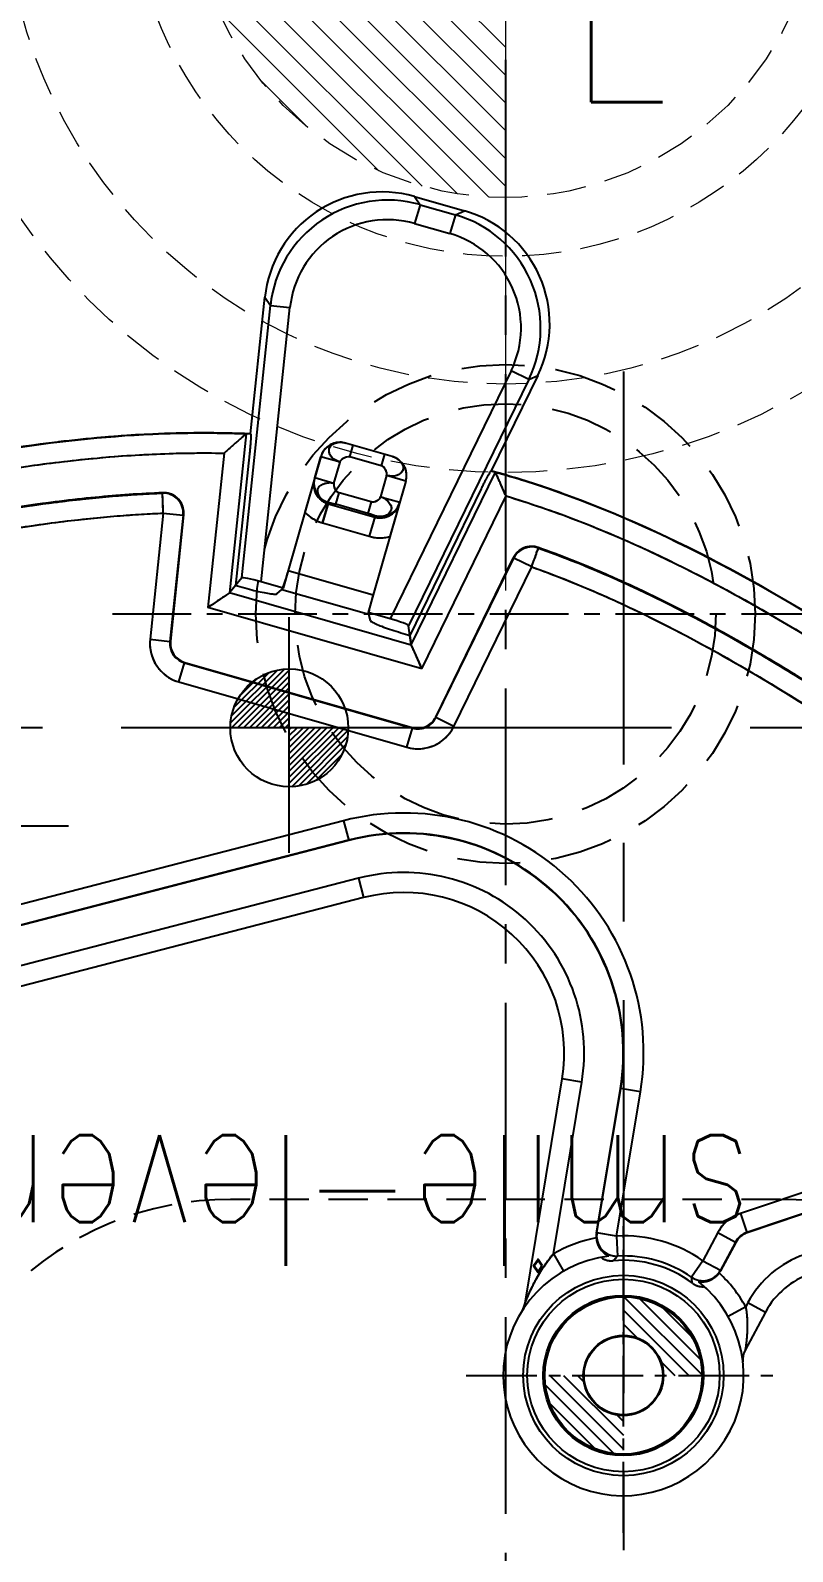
# Model space of a CAD drawing. Header units: millimetres. Extents: x 28656 to 29764, y -21384 to -20601.
# Drawn here: x 29191.19 to 29210.58, y -20758.23 to -20719.52 of the extents above; entities that cross this region are included whole.
import ezdxf

# ---------------------------------------------------------------- set-up
doc = ezdxf.new("R2010")
doc.units = ezdxf.units.MM
doc.header["$LTSCALE"] = 8
for name, pattern in [('CENTER', [2, 1.25, -0.25, 0.25, -0.25]), ('CENTER2', [1.125, 0.75, -0.125, 0.125, -0.125]), ('HIDDEN', [0.375, 0.25, -0.125]), ('HIDDEN2', [0.1875, 0.125, -0.0625])]:
    doc.linetypes.add(name, pattern=pattern)
for name, color, linetype in [('Cav-cor', 30, 'Continuous'), ('CL', 1, 'Continuous'), ('GE', 214, 'Continuous'), ('PIN', 5, 'Continuous'), ('PRODUCT', 1, 'Continuous')]:
    doc.layers.add(name, color=color, linetype=linetype)
doc.styles.add('ROMANS', font='ROMANS.shx', dxfattribs={"height": 5, "bigfont": 'chineset.shx'})
doc.styles.add('txt', font='txt.shx', dxfattribs={"width": 0.75, "height": 3.2})

# ---------------------------------------------------------------- blocks, each defined once
blk = doc.blocks.new('20160815.170155')
at = {"layer": 'GE', "lineweight": 13}
h = blk.add_hatch(dxfattribs=at)
h.set_pattern_fill('ANSI31', color=256, scale=4, style=0)
h.set_pattern_definition([(315, (26687.59036, -19615.64165), (-0.3535533906, -0.3535533906), [])])
h.paths.add_polyline_path([(0, 0), (0, -8, -0.414214), (-8, 0)])
h.paths.add_polyline_path([(0, 8, -0.414214), (8, 0), (0, 0)])
at = {"layer": 'GE', "linetype": 'CENTER', "lineweight": 13, "ltscale": 5}
for p, q in [((0, 18), (0, -18)), ((18, 0), (-18, 0))]:
    blk.add_line(p, q, dxfattribs=at)
at = {"layer": 'GE', "linetype": 'HIDDEN2', "lineweight": 13}
for radius in [15, 12.75, 9.5, 8]:
    blk.add_circle((0, 0), radius, dxfattribs=at)
at = {"layer": 'GE', "lineweight": 13, "style": 'ROMANS', "width": 0.75}
for s, p in [('G', (-5.027, 1.244)), ('E', (1.624, -5.579))]:
    blk.add_text(s, height=4.343, dxfattribs=at).set_placement(p)

msp = doc.modelspace()

# ---------------------------------------------------------------- hatches: boundary and pattern name
at = {"layer": 'PIN', "linetype": 'Continuous'}
h = msp.add_hatch(dxfattribs=at)
h.set_pattern_fill('ANSI31', color=3, scale=0.857143, angle=90, style=0)
h.set_pattern_definition([(45, (29021.82411, -20749.47137), (0.07576144, -0.07576144), [])])
h.paths.add_polyline_path([(29197.78, -20737.266), (29199.28, -20737.266, -0.414214), (29197.78, -20738.766)])
h.paths.add_polyline_path([(29197.78, -20735.766), (29197.78, -20737.266), (29196.28, -20737.266, -0.414214)])
h = msp.add_hatch(dxfattribs=at)
h.set_pattern_fill('ANSI31', color=133, scale=2, angle=90, style=0)
h.set_pattern_definition([(135, (28971.57094, -21059.37762), (-0.1767767, -0.1767767), [])])
h.paths.add_polyline_path([(29206.28, -20752.749), (29206.28, -20751.749, -0.414214), (29208.28, -20753.749), (29207.28, -20753.749, 0.414214)])
h.paths.add_polyline_path([(29204.28, -20753.749), (29205.28, -20753.749, 0.414214), (29206.28, -20754.749), (29206.28, -20755.749, -0.414214)])

# ---------------------------------------------------------------- linework, layer by layer
at = {"linetype": 'CENTER', "ltscale": 0.5}
msp.add_line((29203.28, -20648.266), (29203.28, -20998.266), dxfattribs=at)
at = {"color": 8, "linetype": 'CENTER', "ltscale": 0.2}
msp.add_line((29193.28, -20734.366), (29213.28, -20734.366), dxfattribs=at)
at = {"linetype": 'HIDDEN2'}
msp.add_lwpolyline([(29196.28, -20789.266), (29210.28, -20789.266, 0.414214), (29218.28, -20781.266), (29218.28, -20757.266, 0.414214), (29210.28, -20749.266), (29196.28, -20749.266, 0.414214), (29188.28, -20757.266), (29188.28, -20781.266, 0.414214)], format="xyb", close=True, dxfattribs=at)
at = {"color": 8, "linetype": 'HIDDEN', "ltscale": 0.8}
for radius in [6.35, 5.35]:
    msp.add_circle((29203.28, -20734.366), radius, dxfattribs=at)
at = {"layer": 'Cav-cor', "color": 241}
for p, q in [((29200.964, -20723.741), (29201.105, -20723.951)), ((29200.964, -20723.741), (29202.234, -20724.106)), ((29201.105, -20723.951), (29200.967, -20724.431)), ((29201.105, -20723.951), (29202.004, -20724.209)), ((29202.004, -20724.209), (29202.234, -20724.106)), ((29200.967, -20724.431), (29201.866, -20724.688)), ((29202.004, -20724.209), (29201.866, -20724.688)), ((29196.793, -20729.784), (29197.159, -20726.308)), ((29197.159, -20726.308), (29197.3, -20726.517)), ((29196.571, -20733.451), (29197.3, -20726.517)), ((29197.063, -20733.549), (29197.796, -20726.57)), ((29197.3, -20726.517), (29197.796, -20726.57)), ((29203.422, -20728.183), (29200.346, -20734.49)), ((29203.871, -20728.402), (29200.814, -20734.668)), ((29204.101, -20728.299), (29202.918, -20730.726)), ((29203.871, -20728.402), (29203.422, -20728.183)), ((29203.871, -20728.402), (29204.101, -20728.299)), ((29196.685, -20729.78), (29196.259, -20733.832)), ((29196.121, -20730.274), (29195.708, -20734.204)), ((29198.579, -20730.367), (29198.174, -20731.779)), ((29199.07, -20730.507), (29198.579, -20730.367)), ((29200.396, -20730.357), (29199.21, -20730.017)), ((29199.322, -20730.367), (29199.406, -20730.073)), ((29200.116, -20730.595), (29199.322, -20730.367)), ((29200.2, -20730.301), (29200.116, -20730.595)), ((29198.916, -20731.044), (29199.07, -20730.507)), ((29200.878, -20735.156), (29203.023, -20730.757)), ((29198.916, -20731.044), (29198.426, -20730.903)), ((29200.256, -20730.847), (29200.102, -20731.384)), ((29200.746, -20730.988), (29200.256, -20730.847)), ((29200.746, -20730.988), (29200.341, -20732.4)), ((29194.565, -20731.283), (29194.554, -20731.293)), ((29198.627, -20732.051), (29198.775, -20731.533)), ((29198.964, -20731.577), (29199.049, -20731.283)), ((29199.862, -20731.516), (29199.049, -20731.283)), ((29199.862, -20731.516), (29199.778, -20731.81)), ((29200.102, -20731.384), (29200.592, -20731.524)), ((29201.148, -20735.764), (29203.293, -20731.365)), ((29194.574, -20731.802), (29194.237, -20735.012)), ((29194.574, -20731.802), (29195.081, -20731.855)), ((29195.081, -20731.855), (29194.744, -20735.065)), ((29195.092, -20731.845), (29194.754, -20735.058)), ((29195.092, -20731.845), (29195.081, -20731.855)), ((29198.767, -20731.561), (29199.953, -20731.902)), ((29199.778, -20731.81), (29198.964, -20731.577)), ((29199.961, -20731.873), (29199.813, -20732.391)), ((29198.627, -20732.051), (29199.813, -20732.391)), ((29204.112, -20732.677), (29204.117, -20732.689)), ((29201.504, -20736.993), (29203.483, -20732.934)), ((29201.509, -20737.005), (29203.488, -20732.946)), ((29203.483, -20732.934), (29203.488, -20732.946)), ((29203.946, -20733.17), (29203.488, -20732.946)), ((29196.571, -20733.451), (29196.259, -20733.832)), ((29197.75, -20733.26), (29197.621, -20733.709)), ((29197.75, -20733.26), (29199.916, -20733.881)), ((29201.967, -20737.228), (29203.947, -20733.169)), ((29196.258, -20733.833), (29195.708, -20734.204)), ((29200.878, -20735.158), (29196.258, -20733.833)), ((29197.621, -20733.709), (29197.063, -20733.549)), ((29197.586, -20733.742), (29197.621, -20733.709)), ((29197.586, -20733.742), (29199.8, -20734.376)), ((29201.148, -20735.764), (29195.708, -20734.204)), ((29199.916, -20733.881), (29199.787, -20734.33)), ((29199.8, -20734.376), (29199.787, -20734.33)), ((29200.346, -20734.49), (29199.787, -20734.33)), ((29194.237, -20735.012), (29194.744, -20735.065)), ((29200.878, -20735.156), (29200.814, -20734.668)), ((29194.744, -20735.065), (29194.754, -20735.058)), ((29200.878, -20735.158), (29201.148, -20735.764)), ((29194.97, -20736.098), (29195.11, -20735.608)), ((29195.11, -20735.608), (29195.121, -20735.601)), ((29195.11, -20735.608), (29200.91, -20737.271)), ((29195.121, -20735.601), (29200.905, -20737.26)), ((29194.97, -20736.098), (29200.77, -20737.761)), ((29200.77, -20737.761), (29200.91, -20737.271)), ((29200.91, -20737.271), (29200.905, -20737.26)), ((29201.509, -20737.005), (29201.504, -20736.993)), ((29201.967, -20737.228), (29201.509, -20737.005)), ((29199.16, -20739.629), (29187.603, -20742.628)), ((29199.16, -20739.629), (29199.29, -20740.132)), ((29199.29, -20740.132), (29187.719, -20743.135)), ((29199.288, -20740.122), (29187.731, -20743.122)), ((29199.54, -20741.093), (29187.24, -20744.285)), ((29199.54, -20741.093), (29199.668, -20741.587)), ((29199.668, -20741.587), (29186.91, -20744.898)), ((29220.92, -20745.714), (29209.257, -20749.626)), ((29203.777, -20751.907), (29204.719, -20746.2)), ((29205.222, -20746.283), (29204.719, -20746.2)), ((29204.501, -20750.654), (29205.222, -20746.283)), ((29205.594, -20750.128), (29206.202, -20746.445)), ((29205.605, -20750.118), (29206.211, -20746.446)), ((29206.108, -20750.201), (29206.714, -20746.529)), ((29206.714, -20746.529), (29206.202, -20746.445)), ((29220.6, -20746.359), (29209.419, -20750.109)), ((29218.176, -20747.182), (29209.426, -20750.117)), ((29209.257, -20749.626), (29209.419, -20750.109)), ((29208.681, -20750.113), (29208.301, -20750.827)), ((29208.681, -20750.113), (29209.131, -20750.353)), ((29209.419, -20750.109), (29209.426, -20750.117)), ((29205.594, -20750.128), (29205.605, -20750.118)), ((29206.108, -20750.201), (29205.605, -20750.118)), ((29206.108, -20750.201), (29206.133, -20750.71)), ((29209.131, -20750.353), (29208.751, -20751.067)), ((29209.138, -20750.361), (29208.754, -20751.081)), ((29209.131, -20750.353), (29209.138, -20750.361)), ((29204.501, -20750.654), (29204.755, -20751.096)), ((29208.301, -20750.827), (29208.011, -20751.247)), ((29208.301, -20750.827), (29208.751, -20751.067)), ((29208.754, -20751.081), (29208.751, -20751.067)), ((29209.391, -20751.998), (29208.947, -20752.248)), ((29209.447, -20751.894), (29209.391, -20751.998)), ((29209.447, -20751.894), (29209.897, -20752.133)), ((29209.897, -20752.133), (29209.377, -20753.108))]:
    msp.add_line(p, q, dxfattribs=at)
for radius in [2.55, 2.448, 2.04, 1.02]:
    msp.add_circle((29206.28, -20753.749), radius, dxfattribs=at)
for centre, radius, start, end in [((29200.279, -20726.83), 2.996, 73.9974, 174.0026), ((29200.278, -20726.828), 2.495, 73.9495, 174.0505), ((29201.178, -20727.088), 2.996, 333.9974, 74.0026), ((29201.181, -20727.087), 2.495, 333.9495, 74.0505), ((29199.07, -20730.508), 0.51, 90.3201, 163.9638), ((29199.07, -20730.512), 0.514, 74.0345, 90.2718), ((29200.253, -20730.851), 0.514, 57.6348, 73.9042), ((29200.255, -20730.848), 0.51, 344.0362, 57.5878), ((29198.916, -20731.043), 0.51, 167.0021, 254.0367), ((29194.574, -20731.803), 0.51, 354.1011, 92.1524), ((29194.585, -20731.792), 0.51, 353.9864, 92.244), ((29198.908, -20731.072), 1.019, 223.9641, 253.9972), ((29200.102, -20731.383), 0.51, 253.9633, 340.9979), ((29200.094, -20731.412), 1.019, 254.0021, 284.0382), ((29203.941, -20733.158), 0.51, 70.4783, 154.0094), ((29203.947, -20733.171), 0.51, 70.5403, 153.9274), ((29195.251, -20735.118), 1.019, 173.9962, 254.003), ((29195.25, -20735.119), 0.509, 173.9195, 254.0805), ((29201.051, -20736.781), 1.019, 253.9962, 334.003), ((29201.051, -20736.782), 0.509, 253.9195, 334.0805), ((29200.693, -20745.536), 6.102, 350.63, 104.55), ((29200.693, -20745.536), 5.593, 350.63, 104.55), ((29200.693, -20745.536), 5.583, 350.63, 104.55), ((29200.693, -20745.536), 4.59, 350.63, 104.55), ((29200.693, -20745.536), 4.08, 350.63, 104.55), ((29209.581, -20750.592), 1.019, 108.5398, 151.9593), ((29209.58, -20750.592), 0.509, 108.5057, 151.9943), ((29206.28, -20753.749), 3.57, 101.1701, 119.9002), ((29206.099, -20750.211), 0.512, 170.6516, 183.9934), ((29206.109, -20750.2), 0.511, 170.7437, 272.6586), ((29206.28, -20753.749), 3.553, 55.332, 92.7728), ((29206.28, -20753.749), 3.06, 96.9601, 51.1961), ((29211.398, -20755.779), 7.308, 136.0855, 137.3585), ((29206.28, -20753.749), 2.932, 53.2644, 95.0569), ((29206.28, -20753.749), 3.043, 55.332, 92.7723), ((29211.697, -20753.092), 2.55, 108.54, 151.96), ((29208.301, -20750.826), 0.51, 235.4278, 331.8641), ((29200.64, -20752.444), 7.468, 8.0405, 9.224), ((29208.303, -20750.841), 0.511, 324.1018, 331.9557), ((29206.28, -20753.749), 3.57, 29.3766, 46.9521), ((29211.697, -20753.092), 2.04, 108.54, 151.96), ((29203.274, -20751.824), 0.51, 327.3658, 350.63), ((29209.828, -20753.348), 0.51, 151.96, 186.4483)]:
    msp.add_arc(centre, radius, start, end, dxfattribs=at)
for centre, major_axis, ratio, start_param, end_param in [((29200.145, -20726.632), (-1.683, 2.495), 0.996693, -0.871033, 0.871033), ((29201.397, -20726.991), (2.75, 1.224), 0.996693, -0.871033, 0.871033), ((29197.058, -20733.593), (0.488, -0.141), 0.086139, 1.586101, 3.104537), ((29195.762, -20733.687), (0.498, -0.143), 0.086139, -0.071962, -0.037055), ((29200.326, -20734.53), (0.488, -0.139), 0.086139, 0.037055, 1.555492), ((29195.262, -20735.111), (0.423, 0.285), 0.998963, 2.443972, 3.839213), ((29201.376, -20735.296), (0.498, -0.142), 0.086139, -3.104537, -3.069631), ((29201.045, -20736.769), (-0.208, 0.466), 0.998963, 2.443972, 3.839213), ((29209.588, -20750.601), (0.33, -0.39), 0.999294, 2.762924, 3.520261)]:
    msp.add_ellipse(centre, major_axis=major_axis, ratio=ratio, start_param=start_param, end_param=end_param, dxfattribs=at)
for points, knots in [([(29196.793, -20729.784), (29195.963, -20729.75), (29192.76, -20729.758), (29189.617, -20730.288), (29187.31, -20730.788)], [0, 0, 0, 0, 0.259387, 1, 1, 1, 1]), ([(29196.684, -20729.781), (29196.681, -20729.784), (29196.672, -20729.791), (29196.656, -20729.804), (29196.635, -20729.823), (29196.608, -20729.847), (29196.577, -20729.874), (29196.53, -20729.915), (29196.465, -20729.971), (29196.384, -20730.042), (29196.298, -20730.118), (29196.21, -20730.195), (29196.15, -20730.247), (29196.121, -20730.274)], [0, 0, 0, 0, 0.016247, 0.044191, 0.08328, 0.131525, 0.186829, 0.247826, 0.382597, 0.528986, 0.682568, 0.840325, 1, 1, 1, 1]), ([(29182.562, -20732.444), (29183.676, -20732.169), (29185.346, -20731.751), (29187.585, -20731.243), (29189.273, -20730.902), (29190.971, -20730.617), (29192.395, -20730.439), (29193.539, -20730.342), (29194.685, -20730.276), (29195.547, -20730.264), (29196.121, -20730.274)], [0, 0, 0, 0, 0.249979, 0.374969, 0.499961, 0.624954, 0.749953, 0.812466, 0.874991, 1, 1, 1, 1]), ([(29199.07, -20730.507), (29199.053, -20730.497), (29199.017, -20730.48), (29198.972, -20730.461), (29198.938, -20730.444), (29198.907, -20730.424), (29198.872, -20730.395), (29198.839, -20730.354), (29198.807, -20730.298), (29198.79, -20730.239), (29198.789, -20730.181), (29198.799, -20730.14), (29198.82, -20730.103), (29198.853, -20730.07), (29198.893, -20730.043), (29198.938, -20730.021), (29198.988, -20730.006), (29199.023, -20730.001), (29199.041, -20729.999)], [0, 0, 0, 0, 0.074157, 0.147669, 0.183587, 0.218842, 0.28756, 0.353655, 0.41603, 0.52912, 0.581573, 0.632737, 0.685544, 0.743046, 0.804687, 0.868205, 0.932815, 1, 1, 1, 1]), ([(29199.07, -20730.507), (29199.077, -20730.483), (29199.105, -20730.437), (29199.168, -20730.388), (29199.243, -20730.36), (29199.298, -20730.36), (29199.322, -20730.367)], [0, 0, 0, 0, 0.243242, 0.500615, 0.757485, 1, 1, 1, 1]), ([(29200.256, -20730.847), (29200.262, -20730.823), (29200.263, -20730.769), (29200.235, -20730.694), (29200.186, -20730.63), (29200.14, -20730.602), (29200.116, -20730.595)], [0, 0, 0, 0, 0.243242, 0.500615, 0.757485, 1, 1, 1, 1]), ([(29200.549, -20730.432), (29200.564, -20730.442), (29200.59, -20730.465), (29200.624, -20730.504), (29200.651, -20730.547), (29200.671, -20730.591), (29200.681, -20730.636), (29200.68, -20730.68), (29200.666, -20730.719), (29200.635, -20730.768), (29200.589, -20730.809), (29200.532, -20730.839), (29200.483, -20730.856), (29200.438, -20730.863), (29200.401, -20730.863), (29200.362, -20730.86), (29200.314, -20730.852), (29200.275, -20730.848), (29200.256, -20730.847)], [0, 0, 0, 0, 0.067199, 0.131815, 0.195335, 0.256986, 0.314504, 0.36732, 0.418483, 0.470929, 0.584, 0.646366, 0.712455, 0.781168, 0.81642, 0.852336, 0.925845, 1, 1, 1, 1]), ([(29212.863, -20735.537), (29212.695, -20735.427), (29209.809, -20733.573), (29206.552, -20731.795), (29203.207, -20730.806), (29202.918, -20730.726)], [0, 0, 0, 0, 0.053766, 0.918543, 1, 1, 1, 1]), ([(29203.293, -20731.365), (29203.264, -20731.297), (29203.219, -20731.198), (29203.162, -20731.069), (29203.123, -20730.979), (29203.087, -20730.9), (29203.061, -20730.842), (29203.044, -20730.803), (29203.035, -20730.782), (29203.028, -20730.767), (29203.025, -20730.76), (29203.024, -20730.757)], [0, 0, 0, 0, 0.331866, 0.490368, 0.638899, 0.772121, 0.882784, 0.926882, 0.961916, 0.986689, 1, 1, 1, 1]), ([(29198.418, -20730.929), (29198.409, -20730.961), (29198.397, -20731.027), (29198.399, -20731.161), (29198.45, -20731.324), (29198.56, -20731.455), (29198.673, -20731.527), (29198.735, -20731.552), (29198.767, -20731.561)], [0, 0, 0, 0, 0.125194, 0.250415, 0.499784, 0.749269, 0.874635, 1, 1, 1, 1]), ([(29198.775, -20731.533), (29198.754, -20731.527), (29198.712, -20731.511), (29198.635, -20731.47), (29198.57, -20731.414), (29198.527, -20731.348), (29198.508, -20731.296), (29198.502, -20731.244), (29198.507, -20731.192), (29198.526, -20731.144), (29198.561, -20731.105), (29198.607, -20731.076), (29198.659, -20731.052), (29198.719, -20731.035), (29198.783, -20731.025), (29198.85, -20731.024), (29198.895, -20731.034), (29198.916, -20731.044)], [0, 0, 0, 0, 0.070587, 0.141618, 0.274113, 0.334334, 0.390934, 0.445871, 0.50022, 0.553255, 0.606389, 0.662981, 0.723644, 0.788132, 0.857006, 0.928759, 1, 1, 1, 1]), ([(29198.916, -20731.044), (29198.91, -20731.067), (29198.911, -20731.105), (29198.924, -20731.153), (29198.944, -20731.2), (29198.982, -20731.25), (29199.026, -20731.276), (29199.049, -20731.283)], [0, 0, 0, 0, 0.244973, 0.37345, 0.503453, 0.758608, 1, 1, 1, 1]), ([(29194.565, -20731.283), (29193.653, -20731.318), (29191.833, -20731.48), (29190.031, -20731.778), (29189.135, -20731.949)], [0, 0, 0, 0, 0.499974, 1, 1, 1, 1]), ([(29189.154, -20731.955), (29190.046, -20731.785), (29191.837, -20731.49), (29193.648, -20731.329), (29194.554, -20731.293)], [0, 0, 0, 0, 0.500038, 1, 1, 1, 1]), ([(29194.574, -20731.802), (29194.574, -20731.77), (29194.572, -20731.706), (29194.567, -20731.614), (29194.563, -20731.528), (29194.561, -20731.463), (29194.559, -20731.416), (29194.558, -20731.386), (29194.557, -20731.36), (29194.556, -20731.338), (29194.555, -20731.32), (29194.553, -20731.307), (29194.553, -20731.299), (29194.553, -20731.295), (29194.554, -20731.293), (29194.554, -20731.293)], [0, 0, 0, 0, 0.190385, 0.374523, 0.544609, 0.694573, 0.76027, 0.819, 0.870242, 0.913482, 0.948274, 0.974337, 0.991436, 0.996663, 1, 1, 1, 1]), ([(29198.775, -20731.533), (29198.776, -20731.533), (29198.777, -20731.533), (29198.779, -20731.533), (29198.783, -20731.533), (29198.786, -20731.533), (29198.787, -20731.533)], [0, 0, 0, 0, 0.095215, 0.292873, 0.595938, 1, 1, 1, 1]), ([(29198.787, -20731.533), (29198.797, -20731.535), (29198.821, -20731.54), (29198.862, -20731.549), (29198.911, -20731.562), (29198.946, -20731.572), (29198.964, -20731.577)], [0, 0, 0, 0, 0.164928, 0.404231, 0.691436, 1, 1, 1, 1]), ([(29200.102, -20731.384), (29200.094, -20731.407), (29200.074, -20731.439), (29200.037, -20731.473), (29199.995, -20731.501), (29199.936, -20731.524), (29199.885, -20731.523), (29199.862, -20731.516)], [0, 0, 0, 0, 0.244973, 0.37345, 0.503453, 0.758608, 1, 1, 1, 1]), ([(29200.102, -20731.384), (29200.124, -20731.387), (29200.168, -20731.402), (29200.224, -20731.438), (29200.274, -20731.481), (29200.315, -20731.527), (29200.347, -20731.575), (29200.371, -20731.624), (29200.38, -20731.675), (29200.37, -20731.726), (29200.347, -20731.773), (29200.314, -20731.814), (29200.27, -20731.847), (29200.198, -20731.881), (29200.114, -20731.894), (29200.027, -20731.888), (29199.983, -20731.879), (29199.961, -20731.873)], [0, 0, 0, 0, 0.071241, 0.142994, 0.211868, 0.276356, 0.337019, 0.393611, 0.446745, 0.49978, 0.554129, 0.609066, 0.665666, 0.725887, 0.858382, 0.929413, 1, 1, 1, 1]), ([(29203.293, -20731.365), (29203.893, -20731.545), (29205.078, -20731.952), (29206.809, -20732.685), (29208.493, -20733.521), (29210.68, -20734.741), (29213.323, -20736.42), (29215.386, -20737.839), (29216.416, -20738.55)], [0, 0, 0, 0, 0.125005, 0.250055, 0.375067, 0.500071, 0.750041, 1, 1, 1, 1]), ([(29189.25, -20732.456), (29190.129, -20732.288), (29191.454, -20732.07), (29193.234, -20731.877), (29194.127, -20731.82), (29194.574, -20731.802)], [0, 0, 0, 0, 0.499979, 0.749993, 1, 1, 1, 1]), ([(29199.961, -20731.873), (29199.961, -20731.873), (29199.96, -20731.871), (29199.957, -20731.87), (29199.952, -20731.867), (29199.945, -20731.865), (29199.937, -20731.861), (29199.923, -20731.856), (29199.903, -20731.849), (29199.875, -20731.84), (29199.844, -20731.83), (29199.812, -20731.82), (29199.789, -20731.813), (29199.778, -20731.81)], [0, 0, 0, 0, 0.008232, 0.026537, 0.054811, 0.092416, 0.138633, 0.192721, 0.321495, 0.472688, 0.640224, 0.818021, 1, 1, 1, 1]), ([(29199.953, -20731.902), (29199.985, -20731.911), (29200.052, -20731.923), (29200.186, -20731.921), (29200.348, -20731.868), (29200.478, -20731.757), (29200.551, -20731.645), (29200.575, -20731.582), (29200.585, -20731.55)], [0, 0, 0, 0, 0.125363, 0.250727, 0.500211, 0.749581, 0.874805, 1, 1, 1, 1]), ([(29203.946, -20733.17), (29203.956, -20733.139), (29203.977, -20733.079), (29204.01, -20732.992), (29204.039, -20732.911), (29204.06, -20732.849), (29204.076, -20732.805), (29204.085, -20732.777), (29204.094, -20732.753), (29204.102, -20732.732), (29204.108, -20732.715), (29204.113, -20732.703), (29204.116, -20732.696), (29204.117, -20732.691), (29204.117, -20732.69), (29204.117, -20732.689)], [0, 0, 0, 0, 0.1904, 0.374602, 0.544717, 0.694687, 0.760388, 0.819123, 0.87037, 0.913613, 0.948397, 0.97445, 0.99155, 0.996763, 1, 1, 1, 1]), ([(29216.739, -20739.986), (29215.734, -20739.295), (29214.233, -20738.25), (29212.205, -20736.895), (29210.662, -20735.912), (29209.088, -20734.979), (29207.476, -20734.112), (29205.821, -20733.331), (29204.686, -20732.881), (29204.112, -20732.677)], [0, 0, 0, 0, 0.25, 0.375, 0.5, 0.625, 0.75, 0.875, 1, 1, 1, 1]), ([(29204.117, -20732.689), (29205.264, -20733.096), (29206.942, -20733.835), (29209.088, -20734.989), (29210.66, -20735.922), (29212.201, -20736.904), (29213.72, -20737.919), (29215.227, -20738.954), (29216.228, -20739.647), (29216.73, -20739.992)], [0, 0, 0, 0, 0.249944, 0.374966, 0.499979, 0.624991, 0.749995, 0.874998, 1, 1, 1, 1]), ([(29203.947, -20733.169), (29204.516, -20733.37), (29205.638, -20733.817), (29207.821, -20734.851), (29209.919, -20736.053), (29211.954, -20737.351), (29213.458, -20738.358), (29214.951, -20739.383), (29215.944, -20740.069), (29216.441, -20740.41)], [0, 0, 0, 0, 0.12501, 0.250052, 0.500013, 0.625017, 0.750012, 0.875007, 1, 1, 1, 1]), ([(29205.589, -20750.247), (29205.591, -20750.282), (29205.603, -20750.35), (29205.638, -20750.444), (29205.679, -20750.513), (29205.715, -20750.56), (29205.743, -20750.591), (29205.772, -20750.618), (29205.8, -20750.641), (29205.828, -20750.661), (29205.854, -20750.677), (29205.88, -20750.692), (29205.891, -20750.698), (29205.914, -20750.711), (29205.909, -20750.712)], [0, 0, 0, 0, 0.17843, 0.349565, 0.508029, 0.581957, 0.652233, 0.718727, 0.781253, 0.839454, 0.892452, 0.938897, 0.975285, 1, 1, 1, 1]), ([(29203.777, -20751.907), (29203.777, -20751.906), (29203.778, -20751.904), (29203.779, -20751.901), (29203.782, -20751.894), (29203.786, -20751.884), (29203.791, -20751.871), (29203.798, -20751.855), (29203.807, -20751.832), (29203.82, -20751.801), (29203.836, -20751.763), (29203.859, -20751.71), (29203.889, -20751.641), (29203.928, -20751.558), (29203.969, -20751.473), (29204.012, -20751.389), (29204.072, -20751.276), (29204.153, -20751.135), (29204.259, -20750.97), (29204.374, -20750.808), (29204.457, -20750.705), (29204.501, -20750.654)], [0, 0, 0, 0, 0.002046, 0.004445, 0.007625, 0.015942, 0.026287, 0.037986, 0.050597, 0.077761, 0.106571, 0.136444, 0.198179, 0.261603, 0.326126, 0.39145, 0.457406, 0.590841, 0.725971, 0.862498, 1, 1, 1, 1]), ([(29205.722, -20750.74), (29205.722, -20750.74), (29205.721, -20750.741), (29205.721, -20750.741), (29205.721, -20750.741)], [0, 0, 0, 0, 0.305187, 1, 1, 1, 1]), ([(29205.721, -20750.741), (29205.721, -20750.742), (29205.721, -20750.743), (29205.724, -20750.747), (29205.727, -20750.75), (29205.729, -20750.752)], [0, 0, 0, 0, 0.117399, 0.316474, 1, 1, 1, 1]), ([(29205.729, -20750.752), (29205.734, -20750.756), (29205.746, -20750.765), (29205.779, -20750.785), (29205.837, -20750.81), (29205.923, -20750.83), (29205.988, -20750.831), (29206.022, -20750.828)], [0, 0, 0, 0, 0.059046, 0.142218, 0.375001, 0.67261, 1, 1, 1, 1]), ([(29208.198, -20751.364), (29208.197, -20751.364), (29208.197, -20751.364), (29208.197, -20751.363), (29208.198, -20751.363), (29208.2, -20751.362), (29208.202, -20751.362), (29208.206, -20751.362), (29208.217, -20751.363), (29208.236, -20751.364), (29208.257, -20751.365), (29208.277, -20751.365), (29208.293, -20751.365), (29208.31, -20751.364), (29208.334, -20751.362), (29208.365, -20751.358), (29208.403, -20751.35), (29208.443, -20751.339), (29208.5, -20751.318), (29208.571, -20751.282), (29208.65, -20751.221), (29208.696, -20751.169), (29208.717, -20751.14)], [0, 0, 0, 0, 0.001776, 0.002813, 0.004442, 0.00716, 0.011004, 0.015944, 0.028895, 0.065244, 0.111692, 0.137443, 0.164591, 0.193014, 0.222598, 0.284892, 0.351106, 0.42107, 0.494662, 0.652346, 0.822527, 1, 1, 1, 1]), ([(29208.034, -20751.399), (29208.062, -20751.42), (29208.119, -20751.453), (29208.204, -20751.482), (29208.268, -20751.491), (29208.306, -20751.49), (29208.32, -20751.489), (29208.326, -20751.488)], [0, 0, 0, 0, 0.331955, 0.632124, 0.863507, 0.944329, 1, 1, 1, 1]), ([(29208.326, -20751.488), (29208.328, -20751.488), (29208.332, -20751.487), (29208.336, -20751.485), (29208.336, -20751.485)], [0, 0, 0, 0, 0.653847, 1, 1, 1, 1]), ([(29208.336, -20751.485), (29208.337, -20751.484), (29208.337, -20751.484), (29208.336, -20751.483), (29208.336, -20751.483)], [0, 0, 0, 0, 0.476553, 1, 1, 1, 1]), ([(29209.391, -20751.998), (29209.4, -20752.051), (29209.415, -20752.157), (29209.428, -20752.317), (29209.431, -20752.449), (29209.43, -20752.553), (29209.427, -20752.63), (29209.423, -20752.705), (29209.418, -20752.779), (29209.411, -20752.851), (29209.405, -20752.909), (29209.399, -20752.954), (29209.395, -20752.986), (29209.391, -20753.016), (29209.387, -20753.044), (29209.384, -20753.065), (29209.382, -20753.08), (29209.38, -20753.089), (29209.379, -20753.097), (29209.378, -20753.103), (29209.378, -20753.105), (29209.377, -20753.109), (29209.377, -20753.108)], [0, 0, 0, 0, 0.145086, 0.288757, 0.43019, 0.499845, 0.568644, 0.636415, 0.702928, 0.767788, 0.830289, 0.860344, 0.889246, 0.916687, 0.942236, 0.964795, 0.974538, 0.983035, 0.990083, 0.99543, 0.998821, 1, 1, 1, 1])]:
    msp.add_open_spline(points, degree=3, knots=knots, dxfattribs=at)
at = {"layer": 'CL', "color": 6, "linetype": 'CENTER'}
for p, q in [((29206.28, -20728.196), (29206.28, -20759.806)), ((29239.501, -20737.266), (29168.041, -20737.266))]:
    msp.add_line(p, q, dxfattribs=at)
at = {"layer": 'PIN', "color": 3, "linetype": 'CENTER2'}
for p, q in [((29197.78, -20740.448), (29197.78, -20734.084)), ((29200.962, -20737.266), (29194.598, -20737.266)), ((29192.162, -20739.766), (29185.798, -20739.766))]:
    msp.add_line(p, q, dxfattribs=at)
at = {"layer": 'PIN', "color": 133, "linetype": 'CENTER2', "ltscale": 0.3}
for p, q in [((29206.28, -20757.749), (29206.28, -20749.749)), ((29202.28, -20753.749), (29210.28, -20753.749))]:
    msp.add_line(p, q, dxfattribs=at)
at = {"layer": 'PIN', "color": 3, "linetype": 'Continuous'}
msp.add_circle((29197.78, -20737.266), 1.5, dxfattribs=at)
at = {"layer": 'PIN', "color": 133}
for radius in [2, 1]:
    msp.add_circle((29206.28, -20753.749), radius, dxfattribs=at)
at = {"layer": 'PRODUCT'}
for p, q in [((29196.685, -20729.78), (29196.259, -20733.832)), ((29196.121, -20730.274), (29195.708, -20734.204)), ((29196.767, -20730.293), (29196.415, -20733.642)), ((29198.426, -20730.903), (29198.579, -20730.367)), ((29199.07, -20730.507), (29198.579, -20730.367)), ((29200.396, -20730.357), (29199.21, -20730.017)), ((29199.322, -20730.367), (29199.406, -20730.073)), ((29200.116, -20730.595), (29199.322, -20730.367)), ((29200.2, -20730.301), (29200.116, -20730.595)), ((29198.916, -20731.044), (29199.07, -20730.507)), ((29200.878, -20735.156), (29203.023, -20730.757)), ((29198.418, -20730.929), (29197.75, -20733.26)), ((29198.916, -20731.044), (29198.426, -20730.903)), ((29200.746, -20730.988), (29199.916, -20733.881)), ((29200.256, -20730.847), (29200.102, -20731.384)), ((29200.746, -20730.988), (29200.256, -20730.847)), ((29194.565, -20731.283), (29194.554, -20731.293)), ((29194.574, -20731.802), (29194.554, -20731.293)), ((29198.775, -20731.533), (29198.627, -20732.051)), ((29198.964, -20731.577), (29199.049, -20731.283)), ((29199.862, -20731.516), (29199.049, -20731.283)), ((29199.862, -20731.516), (29199.778, -20731.81)), ((29200.102, -20731.384), (29200.592, -20731.524)), ((29202.664, -20731.185), (29200.846, -20734.912)), ((29201.148, -20735.764), (29203.293, -20731.365)), ((29194.574, -20731.802), (29194.237, -20735.012)), ((29194.574, -20731.802), (29195.081, -20731.855)), ((29195.081, -20731.855), (29194.744, -20735.065)), ((29195.092, -20731.845), (29194.754, -20735.058)), ((29198.767, -20731.561), (29199.953, -20731.902)), ((29199.778, -20731.81), (29198.964, -20731.577)), ((29199.961, -20731.873), (29199.813, -20732.391)), ((29198.627, -20732.051), (29199.813, -20732.391)), ((29204.112, -20732.677), (29204.117, -20732.689)), ((29201.504, -20736.993), (29203.483, -20732.934)), ((29201.509, -20737.005), (29203.488, -20732.946)), ((29203.946, -20733.17), (29203.488, -20732.946)), ((29197.75, -20733.26), (29199.916, -20733.881)), ((29201.967, -20737.228), (29203.947, -20733.169)), ((29200.878, -20735.158), (29196.258, -20733.833)), ((29196.415, -20733.642), (29196.259, -20733.832)), ((29196.415, -20733.642), (29196.463, -20733.655)), ((29197.465, -20733.855), (29197.586, -20733.742)), ((29197.586, -20733.742), (29199.8, -20734.376)), ((29201.148, -20735.764), (29195.708, -20734.204)), ((29199.842, -20734.537), (29199.8, -20734.376)), ((29194.237, -20735.012), (29194.744, -20735.065)), ((29200.798, -20734.899), (29200.846, -20734.912)), ((29200.846, -20734.912), (29200.878, -20735.156)), ((29194.744, -20735.065), (29194.754, -20735.058)), ((29194.97, -20736.098), (29195.11, -20735.608)), ((29195.11, -20735.608), (29195.121, -20735.601)), ((29195.11, -20735.608), (29200.91, -20737.271)), ((29195.121, -20735.601), (29200.905, -20737.26)), ((29194.97, -20736.098), (29200.77, -20737.761)), ((29200.77, -20737.761), (29200.91, -20737.271)), ((29200.91, -20737.271), (29200.905, -20737.26)), ((29201.509, -20737.005), (29201.504, -20736.993)), ((29201.967, -20737.228), (29201.509, -20737.005)), ((29199.16, -20739.629), (29187.603, -20742.628)), ((29199.16, -20739.629), (29199.29, -20740.132)), ((29199.29, -20740.132), (29187.719, -20743.135)), ((29199.288, -20740.122), (29187.731, -20743.122)), ((29199.54, -20741.093), (29187.24, -20744.285)), ((29199.54, -20741.093), (29199.668, -20741.587)), ((29199.668, -20741.587), (29186.91, -20744.898)), ((29220.92, -20745.714), (29209.257, -20749.626)), ((29203.777, -20751.907), (29204.719, -20746.2)), ((29205.222, -20746.283), (29204.719, -20746.2)), ((29204.501, -20750.654), (29205.222, -20746.283)), ((29205.594, -20750.128), (29206.202, -20746.445)), ((29205.605, -20750.118), (29206.211, -20746.446)), ((29206.108, -20750.201), (29206.714, -20746.529)), ((29206.714, -20746.529), (29206.202, -20746.445)), ((29220.6, -20746.359), (29209.419, -20750.109)), ((29218.176, -20747.182), (29209.426, -20750.117)), ((29209.257, -20749.626), (29209.419, -20750.109)), ((29208.681, -20750.113), (29208.301, -20750.827)), ((29208.681, -20750.113), (29209.131, -20750.353)), ((29209.419, -20750.109), (29209.426, -20750.117)), ((29206.108, -20750.201), (29205.605, -20750.118)), ((29206.108, -20750.201), (29206.133, -20750.71)), ((29209.131, -20750.353), (29208.751, -20751.067)), ((29209.138, -20750.361), (29208.754, -20751.081)), ((29209.131, -20750.353), (29209.138, -20750.361)), ((29204.501, -20750.654), (29204.755, -20751.096)), ((29208.301, -20750.827), (29208.011, -20751.247)), ((29208.301, -20750.827), (29208.751, -20751.067)), ((29203.777, -20751.907), (29203.764, -20751.964)), ((29209.391, -20751.998), (29208.947, -20752.248)), ((29209.447, -20751.894), (29209.391, -20751.998)), ((29209.447, -20751.894), (29209.897, -20752.133)), ((29203.704, -20752.098), (29203.703, -20752.099)), ((29209.897, -20752.133), (29209.377, -20753.108))]:
    msp.add_line(p, q, dxfattribs=at)
for points in [[(29196.685, -20729.78), (29196.686, -20729.779), (29196.686, -20729.779)], [(29203.022, -20730.755), (29203.023, -20730.756), (29203.023, -20730.757)], [(29196.258, -20733.833), (29196.258, -20733.832), (29196.259, -20733.832), (29196.259, -20733.832)], [(29200.878, -20735.158), (29200.878, -20735.157), (29200.878, -20735.157), (29200.878, -20735.156)]]:
    msp.add_lwpolyline(points, dxfattribs=at)
for radius in [2.55, 2.448, 2.04, 1.02]:
    msp.add_circle((29206.28, -20753.749), radius, dxfattribs=at)
for centre, radius, start, end in [((29199.07, -20730.507), 0.51, 74, 164), ((29200.256, -20730.847), 0.51, 344, 74), ((29200.693, -20745.536), 6.102, 350.63, 104.55), ((29200.693, -20745.536), 5.593, 350.63, 104.55), ((29200.693, -20745.536), 5.583, 350.63, 104.55), ((29200.693, -20745.536), 4.59, 350.63, 104.55), ((29200.693, -20745.536), 4.08, 350.63, 104.55), ((29206.28, -20753.749), 3.57, 101.1701, 119.9002), ((29206.28, -20753.749), 3.553, 55.332, 92.7728), ((29206.28, -20753.749), 3.06, 96.9601, 51.1961), ((29206.28, -20753.749), 2.932, 53.2644, 95.0569), ((29206.28, -20753.749), 3.043, 55.332, 92.7723), ((29211.697, -20753.092), 2.55, 108.54, 151.96), ((29206.28, -20753.749), 3.57, 29.3766, 46.9521), ((29211.697, -20753.092), 2.04, 108.54, 151.96), ((29203.274, -20751.824), 0.51, 327.3625, 350.6269), ((29209.828, -20753.348), 0.51, 151.96, 186.4485)]:
    msp.add_arc(centre, radius, start, end, dxfattribs=at)
for points, start_tangent, end_tangent in [([(29182.109, -20732.03), (29186.786, -20730.903), (29194.305, -20729.789), (29196.686, -20729.78)], (0.97106, 0.238837), (0.999313, -0.037052)), ([(29193.023, -20729.874), (29191.907, -20729.99)], (-0.996244, -0.086594), (-0.992905, -0.118911)), ([(29196.687, -20729.78), (29194.305, -20729.789), (29193.023, -20729.874)], (-0.999313, 0.037067), (-0.996244, -0.086594)), ([(29196.609, -20729.846), (29196.543, -20729.903), (29196.467, -20729.969), (29196.385, -20730.041), (29196.298, -20730.117), (29196.21, -20730.195), (29196.121, -20730.274)], (-0.741758, -0.670668), (-0.746094, -0.66584)), ([(29196.685, -20729.78), (29196.66, -20729.801), (29196.609, -20729.846)], (-0.62443, -0.781081), (-0.741758, -0.670668)), ([(29196.793, -20729.784), (29196.686, -20729.78)], (-0.999168, 0.040775), (-0.999313, 0.037052)), ([(29196.797, -20729.934), (29196.792, -20730.011), (29196.785, -20730.099), (29196.777, -20730.194), (29196.767, -20730.293)], (-0.051031, -0.998697), (-0.104528, -0.994522)), ([(29196.793, -20729.784), (29196.797, -20729.794), (29196.799, -20729.823), (29196.799, -20729.87), (29196.797, -20729.934)], (0.999168, -0.040775), (-0.051031, -0.998697)), ([(29182.562, -20732.444), (29183.874, -20732.119), (29185.338, -20731.763), (29186.987, -20731.381), (29188.838, -20730.994), (29190.937, -20730.634), (29193.34, -20730.36), (29196.121, -20730.274)], (0.970876, 0.239583), (0.999843, -0.017705)), ([(29199.07, -20730.507), (29198.929, -20730.438), (29198.829, -20730.335), (29198.79, -20730.218), (29198.817, -20730.111), (29198.918, -20730.031), (29199.054, -20729.998), (29199.21, -20730.017)], (-0.859604, 0.510962), (0.961262, -0.275637)), ([(29199.07, -20730.507), (29199.322, -20730.367)], (0.284971, 0.958536), (0.961262, -0.275637)), ([(29200.396, -20730.357), (29200.538, -20730.424), (29200.637, -20730.524), (29200.68, -20730.645), (29200.646, -20730.75), (29200.592, -20730.804)], (0.961262, -0.275637), (-0.808381, -0.58866)), ([(29200.256, -20730.847), (29200.116, -20730.595)], (0.266278, 0.963896), (-0.961262, 0.275637)), ([(29202.664, -20731.185), (29202.709, -20731.093), (29202.754, -20731.006), (29202.795, -20730.926), (29202.833, -20730.857), (29202.865, -20730.8), (29202.89, -20730.759), (29202.908, -20730.733), (29202.918, -20730.726)], (0.438371, 0.898794), (0.9639, -0.266264)), ([(29202.918, -20730.726), (29203.022, -20730.755)], (0.9639, -0.266264), (0.962742, -0.270423)), ([(29204.767, -20731.315), (29203.781, -20730.981), (29203.022, -20730.755)], (-0.940499, 0.339797), (-0.962746, 0.270407)), ([(29203.022, -20730.755), (29203.781, -20730.981), (29212.356, -20735.211), (29216.706, -20738.13)], (0.962742, -0.270423), (0.823449, -0.56739)), ([(29203.293, -20731.365), (29203.222, -20731.204), (29203.156, -20731.054), (29203.102, -20730.932), (29203.061, -20730.84), (29203.034, -20730.78), (29203.023, -20730.757)], (-0.391144, 0.92033), (-0.495269, 0.868739)), ([(29198.402, -20731.007), (29198.399, -20731.093), (29198.411, -20731.183), (29198.44, -20731.272), (29198.485, -20731.355), (29198.544, -20731.429), (29198.615, -20731.488), (29198.691, -20731.533), (29198.767, -20731.561)], (-0.123914, -0.992293), (0.961258, -0.275651)), ([(29198.418, -20730.929), (29198.402, -20731.007)], (-0.275625, -0.961265), (-0.123914, -0.992293)), ([(29198.775, -20731.533), (29198.63, -20731.465), (29198.513, -20731.356), (29198.436, -20731.216), (29198.406, -20731.059), (29198.426, -20730.903)], (-0.961262, 0.275637), (0.275637, 0.961262)), ([(29198.629, -20731.066), (29198.763, -20731.029), (29198.916, -20731.044)], (0.910172, 0.414232), (0.913118, -0.407695)), ([(29198.916, -20731.044), (29199.049, -20731.283)], (-0.228465, -0.973552), (0.961262, -0.275637)), ([(29200.551, -20730.829), (29200.412, -20730.863), (29200.256, -20730.847)], (-0.892722, -0.450608), (-0.999754, 0.0222)), ([(29200.592, -20730.804), (29200.551, -20730.829)], (-0.808381, -0.58866), (-0.892722, -0.450608)), ([(29194.565, -20731.283), (29192.843, -20731.401), (29191.031, -20731.625), (29189.135, -20731.949)], (-0.999242, -0.038919), (-0.982231, -0.187675)), ([(29189.154, -20731.955), (29190.131, -20731.779), (29191.04, -20731.634), (29191.881, -20731.518), (29192.654, -20731.43), (29193.358, -20731.365), (29193.991, -20731.321), (29194.554, -20731.293)], (0.982292, 0.187355), (0.999226, 0.039331)), ([(29195.081, -20731.855), (29195.057, -20731.64), (29194.946, -20731.454), (29194.768, -20731.331), (29194.554, -20731.293)], (0.103129, 0.994668), (-0.999281, -0.037914)), ([(29195.092, -20731.845), (29195.08, -20731.672), (29195.011, -20731.512), (29194.892, -20731.385), (29194.738, -20731.306), (29194.565, -20731.283)], (0.104528, 0.994522), (-0.999242, -0.038919)), ([(29198.775, -20731.533), (29198.777, -20731.533), (29198.78, -20731.533), (29198.786, -20731.533), (29198.793, -20731.534), (29198.812, -20731.538), (29198.837, -20731.543), (29198.865, -20731.55), (29198.897, -20731.558), (29198.93, -20731.567), (29198.964, -20731.577)], (0.46185, 0.886958), (0.961262, -0.275637)), ([(29200.102, -20731.384), (29199.862, -20731.516)], (-0.322155, -0.946687), (-0.961262, 0.275637)), ([(29200.102, -20731.384), (29200.239, -20731.452), (29200.333, -20731.555), (29200.376, -20731.668), (29200.341, -20731.778), (29200.249, -20731.857), (29200.113, -20731.891), (29199.961, -20731.873)], (0.990414, -0.138134), (-0.964907, 0.262593)), ([(29200.584, -20731.55), (29200.592, -20731.524)], (0.326168, 0.945312), (0.275637, 0.961262)), ([(29203.293, -20731.365), (29206.247, -20732.454), (29209.366, -20734.012), (29212.76, -20736.077), (29216.416, -20738.55)], (0.957945, -0.286951), (0.823442, -0.5674)), ([(29189.25, -20732.456), (29190.217, -20732.281), (29191.115, -20732.138), (29191.945, -20732.024), (29192.706, -20731.937), (29193.399, -20731.873), (29194.022, -20731.829), (29194.574, -20731.802)], (0.982292, 0.187354), (0.999226, 0.039341)), ([(29195.092, -20731.845), (29195.087, -20731.85), (29195.081, -20731.855)], (-0.729981, -0.683467), (-0.729844, -0.683614)), ([(29198.174, -20731.779), (29198.316, -20731.901), (29198.471, -20731.992), (29198.627, -20732.051)], (0.694195, -0.719787), (0.961255, -0.275659)), ([(29199.961, -20731.873), (29199.96, -20731.872), (29199.957, -20731.87), (29199.952, -20731.868), (29199.946, -20731.865), (29199.928, -20731.858), (29199.904, -20731.85), (29199.876, -20731.84), (29199.845, -20731.83), (29199.812, -20731.82), (29199.778, -20731.81)], (0.078345, 0.996926), (-0.961262, 0.275637)), ([(29199.953, -20731.902), (29200.033, -20731.918), (29200.12, -20731.921), (29200.211, -20731.907), (29200.3, -20731.877), (29200.383, -20731.831), (29200.455, -20731.771), (29200.513, -20731.7), (29200.557, -20731.625), (29200.585, -20731.55)], (0.961265, -0.275625), (0.275652, 0.961257)), ([(29199.813, -20732.391), (29199.934, -20732.418), (29200.064, -20732.43), (29200.201, -20732.425), (29200.341, -20732.4)], (0.961267, -0.275617), (0.97014, 0.242546)), ([(29204.112, -20732.677), (29203.93, -20732.648), (29203.748, -20732.686), (29203.593, -20732.785), (29203.483, -20732.934)], (-0.94257, 0.334008), (-0.438371, -0.898794)), ([(29204.117, -20732.689), (29203.934, -20732.66), (29203.754, -20732.698), (29203.598, -20732.798), (29203.488, -20732.946)], (-0.942816, 0.333313), (-0.439349, -0.898317)), ([(29203.946, -20733.17), (29204.01, -20732.992), (29204.065, -20732.837), (29204.102, -20732.731), (29204.117, -20732.689)], (0.30229, 0.953216), (-0.503669, 0.863897)), ([(29216.739, -20739.986), (29215.189, -20738.917), (29213.658, -20737.87), (29212.131, -20736.855), (29210.594, -20735.881), (29209.031, -20734.961), (29207.435, -20734.109), (29205.797, -20733.342), (29204.112, -20732.677)], (-0.823994, 0.566598), (-0.94257, 0.334008)), ([(29204.117, -20732.689), (29206.759, -20733.789), (29209.496, -20735.238), (29212.146, -20736.875), (29214.57, -20738.503), (29216.73, -20739.992)], (0.942471, -0.334287), (0.823986, -0.56661)), ([(29203.483, -20732.934), (29203.486, -20732.94), (29203.488, -20732.946)], (0.378542, -0.925584), (0.378379, -0.925651)), ([(29209.356, -20733.423), (29208.083, -20732.753)], (-0.876509, 0.481386), (-0.893579, 0.448905)), ([(29197.75, -20733.26), (29197.708, -20733.402), (29197.667, -20733.533), (29197.631, -20733.637), (29197.603, -20733.71)], (-0.275637, -0.961262), (-0.343277, -0.939234)), ([(29203.947, -20733.169), (29206.541, -20734.25), (29209.24, -20735.678), (29211.867, -20737.302), (29214.281, -20738.923), (29216.441, -20740.41)], (0.942489, -0.334238), (0.823986, -0.56661)), ([(29196.258, -20733.833), (29196.209, -20733.866), (29196.113, -20733.93), (29195.99, -20734.014), (29195.851, -20734.107), (29195.708, -20734.204)], (-0.829038, -0.559193), (-0.829038, -0.559193)), ([(29196.463, -20733.655), (29196.706, -20733.722), (29196.94, -20733.781), (29197.143, -20733.825), (29197.305, -20733.853), (29197.416, -20733.864), (29197.465, -20733.855)], (0.961262, -0.275637), (0.730432, 0.682986)), ([(29197.603, -20733.71), (29197.586, -20733.742)], (-0.343277, -0.939234), (-0.730432, -0.682986)), ([(29199.8, -20734.376), (29199.802, -20734.341), (29199.817, -20734.264), (29199.842, -20734.156), (29199.877, -20734.024), (29199.916, -20733.881)], (-0.257514, 0.966275), (0.275637, 0.961262)), ([(29199.842, -20734.537), (29199.88, -20734.57), (29199.979, -20734.62), (29200.131, -20734.682), (29200.327, -20734.752), (29200.556, -20734.826), (29200.798, -20734.899)], (0.257514, -0.966275), (0.961262, -0.275637)), ([(29194.237, -20735.012), (29194.247, -20735.298), (29194.336, -20735.567), (29194.493, -20735.801), (29194.71, -20735.982), (29194.97, -20736.098)], (-0.104467, -0.994528), (0.961207, -0.275827)), ([(29194.744, -20735.065), (29194.749, -20735.208), (29194.793, -20735.343), (29194.872, -20735.46), (29194.98, -20735.55), (29195.11, -20735.608)], (-0.105506, -0.994419), (0.961507, -0.274781)), ([(29194.754, -20735.058), (29194.767, -20735.235), (29194.839, -20735.396), (29194.962, -20735.524), (29195.121, -20735.601)], (-0.104528, -0.994522), (0.961262, -0.275637)), ([(29200.878, -20735.158), (29200.902, -20735.211), (29200.949, -20735.317), (29201.009, -20735.453), (29201.078, -20735.606), (29201.148, -20735.764)], (0.406737, -0.913545), (0.406737, -0.913545)), ([(29200.77, -20737.761), (29201.053, -20737.801), (29201.334, -20737.761), (29201.591, -20737.646), (29201.807, -20737.464), (29201.967, -20737.228)], (0.961279, -0.275578), (0.438549, 0.898707)), ([(29200.905, -20737.26), (29201.081, -20737.278), (29201.253, -20737.236), (29201.4, -20737.137), (29201.504, -20736.993)], (0.961262, -0.275637), (0.438371, 0.898794)), ([(29200.91, -20737.271), (29201.052, -20737.291), (29201.193, -20737.271), (29201.321, -20737.214), (29201.429, -20737.123), (29201.509, -20737.005)], (0.96099, -0.276582), (0.437571, 0.899184)), ([(29209.257, -20749.626), (29209.025, -20749.738), (29208.83, -20749.903), (29208.681, -20750.113)], (-0.948083, -0.318023), (-0.470264, -0.882526)), ([(29209.419, -20750.109), (29209.303, -20750.165), (29209.205, -20750.248), (29209.131, -20750.353)], (-0.948244, -0.317541), (-0.469773, -0.882787)), ([(29205.594, -20750.128), (29205.588, -20750.187), (29205.589, -20750.247)], (-0.162809, -0.986658), (0.070059, -0.997543)), ([(29205.589, -20750.247), (29205.617, -20750.385), (29205.671, -20750.499), (29205.739, -20750.585)], (0.070059, -0.997543), (0.688381, -0.725349)), ([(29205.594, -20750.128), (29205.6, -20750.123), (29205.605, -20750.118)], (0.745516, 0.666488), (0.746625, 0.665245)), ([(29205.605, -20750.118), (29205.608, -20750.298), (29205.674, -20750.467), (29205.794, -20750.602)], (-0.161321, -0.986902), (0.786638, -0.617414)), ([(29209.426, -20750.117), (29209.31, -20750.173), (29209.212, -20750.256), (29209.138, -20750.361)], (-0.948102, -0.317967), (-0.470088, -0.88262)), ([(29203.777, -20751.907), (29203.781, -20751.896), (29203.794, -20751.864), (29203.815, -20751.812), (29203.842, -20751.749), (29203.874, -20751.675), (29203.912, -20751.592), (29203.956, -20751.501), (29204.005, -20751.402), (29204.061, -20751.298), (29204.124, -20751.187), (29204.196, -20751.068), (29204.281, -20750.939), (29204.382, -20750.8), (29204.501, -20750.654)], (0.366502, 0.930417), (0.65384, 0.756633)), ([(29205.722, -20750.74), (29205.729, -20750.752), (29205.769, -20750.778), (29205.836, -20750.808), (29205.923, -20750.827)], (-0.983223, -0.182409), (0.994041, -0.109011)), ([(29205.739, -20750.585), (29205.806, -20750.645), (29205.864, -20750.683)], (0.688381, -0.725349), (0.882193, -0.470888)), ([(29205.794, -20750.602), (29205.954, -20750.686)], (0.786638, -0.617414), (0.952707, -0.303889)), ([(29205.864, -20750.683), (29205.902, -20750.704), (29205.909, -20750.712)], (0.882193, -0.470888), (-0.992631, -0.121178)), ([(29205.923, -20750.827), (29206.022, -20750.828)], (0.994041, -0.109011), (0.996108, 0.088144)), ([(29205.954, -20750.686), (29206.133, -20750.71)], (0.952707, -0.303889), (0.998901, 0.04686)), ([(29206.027, -20750.822), (29206.08, -20750.766), (29206.133, -20750.71)], (0.678259, 0.734823), (0.693492, 0.720464)), ([(29208.011, -20751.247), (29208.208, -20751.328)], (0.823239, -0.567695), (0.983253, -0.182246)), ([(29208.034, -20751.399), (29208.023, -20751.324), (29208.011, -20751.247)], (-0.139831, 0.990175), (-0.160175, 0.987089)), ([(29208.208, -20751.328), (29208.421, -20751.322), (29208.613, -20751.23), (29208.751, -20751.067)], (0.983253, -0.182246), (0.471295, 0.881976)), ([(29208.419, -20751.346), (29208.521, -20751.306), (29208.625, -20751.238), (29208.717, -20751.14)], (0.96352, 0.267636), (0.586416, 0.81001)), ([(29208.717, -20751.14), (29208.737, -20751.111), (29208.754, -20751.081)], (0.586416, 0.81001), (0.470088, 0.88262)), ([(29208.754, -20751.081), (29208.752, -20751.074), (29208.751, -20751.067)], (-0.23446, 0.972126), (-0.235928, 0.971771)), ([(29208.034, -20751.399), (29208.118, -20751.449), (29208.203, -20751.479), (29208.275, -20751.49), (29208.323, -20751.488)], (0.801405, -0.598123), (0.989195, 0.146607)), ([(29208.198, -20751.364), (29208.209, -20751.362), (29208.257, -20751.365), (29208.329, -20751.362), (29208.419, -20751.346)], (-0.779295, 0.626658), (0.96352, 0.267636)), ([(29208.323, -20751.488), (29208.336, -20751.483)], (0.989195, 0.146607), (-0.740657, 0.671883)), ([(29203.704, -20752.098), (29203.707, -20752.093), (29203.716, -20752.078), (29203.726, -20752.06), (29203.736, -20752.04), (29203.737, -20752.037)], (0.532331, 0.846537), (0.418253, 0.90833)), ([(29203.737, -20752.037), (29203.745, -20752.018), (29203.754, -20751.994), (29203.761, -20751.973)], (0.418253, 0.90833), (0.292292, 0.956329)), ([(29209.391, -20751.998), (29209.409, -20752.121), (29209.423, -20752.262), (29209.43, -20752.421), (29209.428, -20752.592), (29209.419, -20752.762), (29209.405, -20752.91), (29209.391, -20753.02), (29209.381, -20753.086), (29209.377, -20753.108)], (0.173583, -0.984819), (-0.159692, -0.987167))]:
    msp.add_spline(points, degree=3, dxfattribs=dict(at, start_tangent=start_tangent, end_tangent=end_tangent))

# ---------------------------------------------------------------- block references
at = {"layer": 'GE'}
msp.add_blockref('20160815.170155', (29203.28, -20715.766), dxfattribs=at)

# ---------------------------------------------------------------- texts
at = {"layer": 'PRODUCT', "color": 4, "insert": (29209.566, -20750.96), "char_height": 3.32928, "width": 33.03368, "attachment_point": 1, "rotation": 180, "style": 'txt'}
msp.add_mtext('smile-lever-right', dxfattribs=at)

doc.saveas('drawing.dxf')
